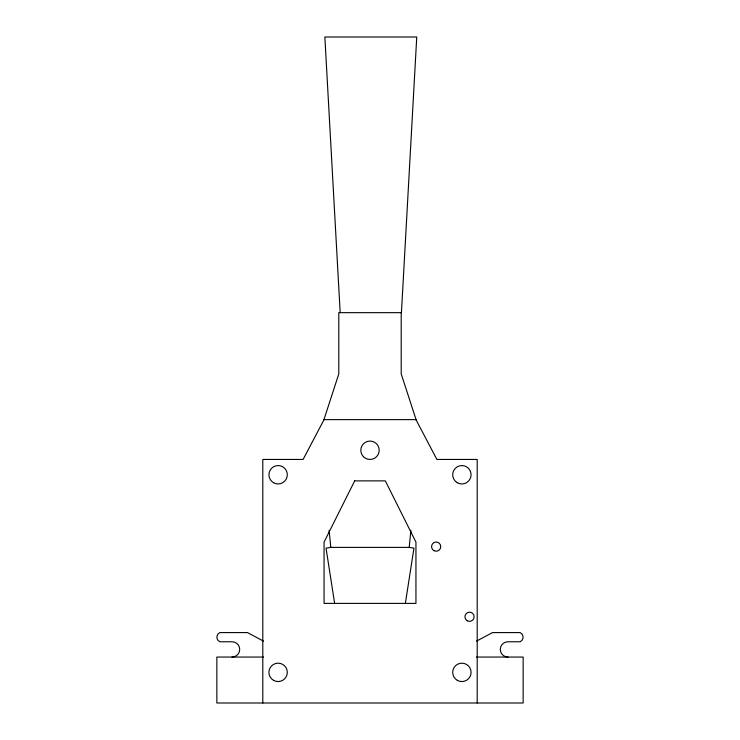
<?xml version="1.0" encoding="UTF-8"?>
<svg xmlns="http://www.w3.org/2000/svg" width="740" height="740" viewBox="0 0 740 740"><rect width="100%" height="100%" fill="white"/><g stroke="black" fill="none" stroke-linecap="round" stroke-linejoin="round"><path stroke-width="1.11" d="M334.563 602.906L326.035 548.137L330.799 547.396L409.202 547.396L410.885 530.284M232.046 657.176L232.055 657.055A7.641 7.641 0 0 0 239.714 649.415A7.641 7.641 0 0 0 232.055 641.774L219.845 641.774A5.004 5.004 0 0 1 219.919 632.589L247.484 632.589L263.468 641.099M405.437 602.906L413.965 548.137L409.202 547.396M323.824 419.978L338.791 373.922L338.791 312.659L401.432 312.659L416.75 37L324.86 37L340.178 312.659M476.532 641.099L492.516 632.589L520.081 632.589A5.004 5.004 0 0 1 520.155 641.774L507.945 641.774A7.641 7.641 0 0 0 500.286 649.415A7.641 7.641 0 0 0 507.945 657.055L507.954 657.176M263.56 657.055L216.857 657.055L216.857 703L523.143 703L523.143 657.055L476.44 657.055M416.176 419.978L401.21 373.922L401.21 312.659M329.115 530.284L330.799 547.396M477.198 703L477.198 459.447L436.896 459.447L415.945 419.626L324.055 419.626L303.104 459.447L262.802 459.447L262.802 703M354.682 480.88L324.055 542.143L324.055 603.396L415.945 603.396L415.945 542.143L385.318 480.88L354.682 480.88M363.507 456.756A9.185 9.185 0 0 0 378.88 452.63A9.185 9.185 0 0 0 367.623 441.382A9.185 9.185 0 0 0 363.507 456.756M273.522 680.328A9.185 9.185 0 0 0 287.305 672.373A9.185 9.185 0 0 0 273.522 664.409A9.185 9.185 0 0 0 273.522 680.328M273.522 482.711A9.185 9.185 0 0 0 287.305 474.756A9.185 9.185 0 0 0 273.522 466.801A9.185 9.185 0 0 0 273.522 482.711M457.292 482.711A9.185 9.185 0 0 0 471.075 474.756A9.185 9.185 0 0 0 457.292 466.801A9.185 9.185 0 0 0 457.292 482.711M457.292 680.328A9.185 9.185 0 0 0 471.075 672.373A9.185 9.185 0 0 0 457.292 664.409A9.185 9.185 0 0 0 457.292 680.328M467.245 620.749A4.597 4.597 0 0 0 474.137 616.772A4.597 4.597 0 0 0 467.245 612.794A4.597 4.597 0 0 0 467.245 620.749M433.862 550.615A4.597 4.597 0 0 0 440.753 546.638A4.597 4.597 0 0 0 433.862 542.651A4.597 4.597 0 0 0 433.862 550.615"/></g></svg>
